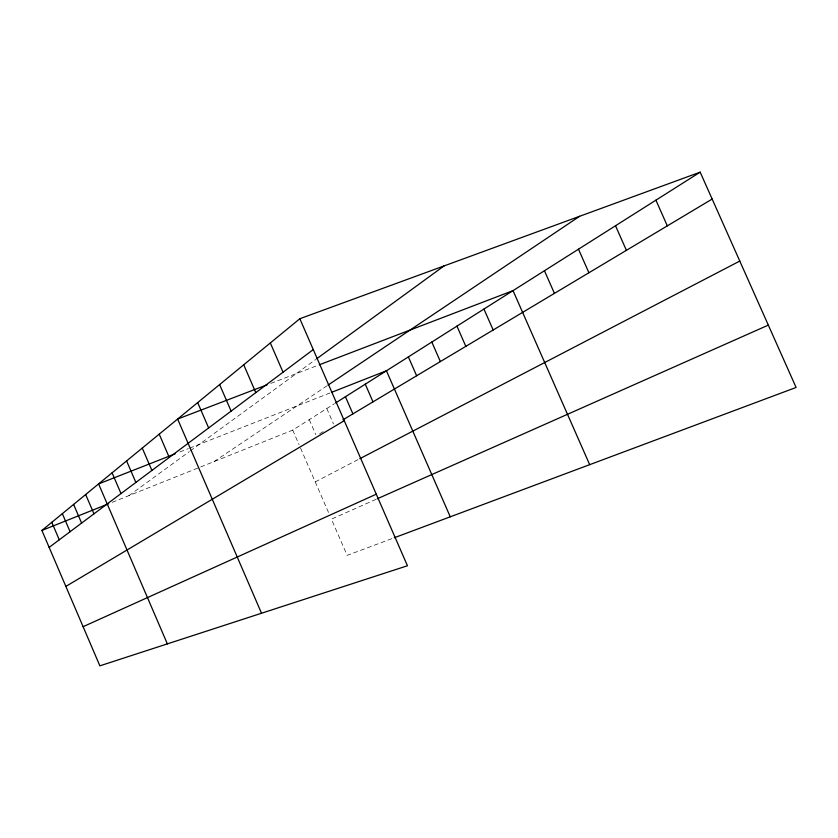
<?xml version="1.0" encoding="UTF-8"?>
<svg xmlns="http://www.w3.org/2000/svg" width="838" height="838" viewBox="0 0 838 838"><rect width="100%" height="100%" fill="white"/><g stroke="black" fill="none" stroke-linecap="round" stroke-linejoin="round"><path stroke-width="0.63" stroke-dasharray="4.19 3.14" d="M128.905 495.646L189.294 451.619M190.299 450.896L315.685 359.492M214.078 461.57L326.946 385.836M112.198 502.329L292.724 430.104L334.477 403.675M319.613 433.78L324.055 431.13M315.224 481.892L359.837 458.69M376.126 499.301L331.419 519.162L347.152 555.385L393.074 538.206M179.94 451.933L188.414 448.613M189.618 448.131L330.413 392.802M270.842 383.364L318.052 365.284M326.799 408.535L333.524 423.965M309.264 419.639L315.779 434.618M292.724 430.104L299.051 444.664M300.549 448.11L328.884 513.338"/><path stroke-width="1.26" d="M299.836 318.733L407.446 565.755L99.869 665.843L41.9 530.444L299.836 318.733L700.17 172.157L796.1 387.46L394.279 537.755M49.149 547.392L313.276 349.582M316.701 358.758L444.035 265.939M327.993 385.134L579.613 216.298M335.577 402.984L700.17 172.157M342.92 419.838L712.164 199.056M65.867 586.411L344.25 420.697M359.837 458.69L739.786 261.058M83.109 626.688L376.272 494.2M377.299 498.778L768.32 325.113M41.9 530.444L108.626 503.753M175.111 453.84L98.601 483.914L167.359 643.888M331.607 392.331L386.433 370.773L450.257 516.826M267.196 384.757L177.625 419.052L261.519 613.238M319.257 364.823L513.034 290.629L589.68 464.671M655.913 200.177L667.32 225.862M615.511 225.757L626.405 250.332M578.492 249.19L588.915 272.748M544.449 270.747L554.431 293.363M483.945 309.044L493.163 330.004M456.951 326.139L465.823 346.356M431.821 342.051L440.369 361.566M408.368 356.894L416.633 375.77M365.274 384.171L372.994 401.863M345.434 396.73L352.913 413.867M270.328 342.962L283.045 372.219M243.722 364.792L255.8 392.624M219.619 384.579L231.12 411.112M197.674 402.586L208.641 427.935M159.21 434.157L169.255 457.433M142.261 448.068L151.908 470.432M126.601 460.921L135.871 482.447M112.093 472.841L121.007 493.572M85.665 494.525L93.961 513.83M73.608 504.424L81.611 523.08M62.347 513.663L70.088 531.711M51.799 522.325L59.289 539.798"/></g></svg>
